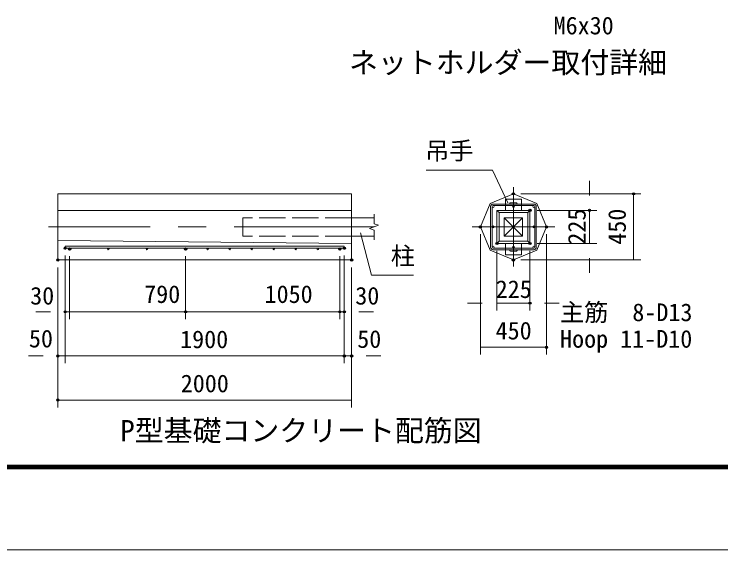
# Model space of a CAD drawing. Units: millimetres at full size. Extents: x -10500 to 10500, y -7425 to 7425.
# Drawn here: x 479 to 5291, y -7425 to -3782 of the extents above; entities that cross this region are included whole.
import ezdxf
from ezdxf.enums import TextEntityAlignment as Align

# ---------------------------------------------------------------- set-up
doc = ezdxf.new("R2010")
doc.units = ezdxf.units.MM
doc.header["$LTSCALE"] = 30
doc.header["$PDMODE"] = 32
doc.header["$PDSIZE"] = 15
doc.linetypes.add('DASHED', pattern=[7.5, 6, -1.5])
doc.linetypes.add('USER1', pattern=[50.8, 31.75, -6.35, 6.35, -6.35])
for name, color, linetype, lineweight in [('0-0_D-STR-TXT', 7, 'Continuous', 13), ('0-1_D-STR-DIM', 7, 'Continuous', 13), ('0-2_D-STR1', 1, 'Continuous', 18), ('0-3_D-BMK', 2, 'USER1', 13), ('0-4_D-STR3', 3, 'Continuous', 13), ('0-5_D-STR4', 7, 'Continuous', 18), ('0-A_D-TTL-TXT', 7, 'Continuous', 13), ('0-C_D-TTL', 7, 'Continuous', 18)]:
    doc.layers.add(name, color=color, linetype=linetype, lineweight=lineweight)
doc.layers.add('0-9_Defpoints', color=253, linetype='Continuous')
doc.styles.add('ＭＳ ゴシック', font='')
doc.styles.get('ＭＳ ゴシック').set_extended_font_data('MS Gothic')

msp = doc.modelspace()

# ---------------------------------------------------------------- linework, layer by layer
at = {"layer": '0-0_D-STR-TXT'}
for points in [[(3283.29, -4843.25), (3735.47, -4843.25), (3841.01, -5064.92)], [(3197.26, -5556.26), (2911.32, -5556.26), (2837.17, -5269.8)]]:
    msp.add_lwpolyline(points, dxfattribs=at)
at = {"layer": '0-1_D-STR-DIM'}
for p, q in [((4396.84, -5016.27), (4396.84, -4916.27)), ((3928.52, -5003.77), (4746.84, -5003.77)), ((4696.84, -5453.77), (4696.84, -5003.77)), ((2929.58, -5141.27), (2929.58, -5206.97)), ((4041.02, -5116.27), (4446.84, -5116.27)), ((4396.84, -5341.27), (4396.84, -5116.27)), ((2959.54, -5217.87), (2899.63, -5239.67)), ((2899.63, -5239.67), (2929.58, -5250.57)), ((2929.58, -5206.97), (2959.54, -5217.87)), ((2929.58, -5250.57), (2929.58, -5316.27)), ((3653.52, -5278.77), (3653.52, -6097.09)), ((4103.52, -5278.77), (4103.52, -6097.09)), ((4041.02, -5341.27), (4446.84, -5341.27)), ((826.71, -5423.77), (826.71, -5856.32)), ((826.71, -5423.77), (826.71, -6156.32)), ((826.71, -5423.77), (826.71, -6156.32)), ((856.71, -5428.77), (856.71, -5856.32)), ((856.71, -5428.77), (856.71, -5856.32)), ((1646.71, -5428.77), (1646.71, -5856.32)), ((1646.71, -5428.77), (1646.71, -5856.32)), ((2696.71, -5428.77), (2696.71, -5856.32)), ((2696.71, -5428.77), (2696.71, -5856.32)), ((2726.71, -5423.77), (2726.71, -6156.32)), ((2726.71, -5423.77), (2726.71, -6156.32)), ((2726.71, -5423.77), (2726.71, -5856.32)), ((3766.02, -5391.27), (3766.02, -5797.09)), ((3991.02, -5391.27), (3991.02, -5797.09)), ((3928.52, -5453.77), (4746.84, -5453.77)), ((4396.84, -5441.27), (4396.84, -5541.27)), ((776.71, -5503.77), (776.71, -6156.32)), ((776.71, -5503.77), (776.71, -6456.32)), ((2776.71, -5503.77), (2776.71, -6156.32)), ((2776.71, -5503.77), (2776.71, -6456.32)), ((3666.02, -5747.09), (3566.02, -5747.09)), ((3766.02, -5747.09), (3991.02, -5747.09)), ((4091.02, -5747.09), (4191.02, -5747.09)), ((726.71, -5806.32), (626.71, -5806.32)), ((856.71, -5806.32), (826.71, -5806.32)), ((856.71, -5806.32), (1646.71, -5806.32)), ((956.71, -5806.32), (1056.71, -5806.32)), ((1646.71, -5806.32), (2696.71, -5806.32)), ((2596.71, -5806.32), (2496.71, -5806.32)), ((2696.71, -5806.32), (2726.71, -5806.32)), ((2826.71, -5806.32), (2926.71, -5806.32)), ((3653.52, -6047.09), (4103.52, -6047.09)), ((676.71, -6106.32), (576.71, -6106.32)), ((826.71, -6106.32), (776.71, -6106.32)), ((826.71, -6106.32), (2726.71, -6106.32)), ((926.71, -6106.32), (1026.71, -6106.32)), ((2626.71, -6106.32), (2526.71, -6106.32)), ((2726.71, -6106.32), (2776.71, -6106.32)), ((2876.71, -6106.32), (2976.71, -6106.32)), ((2776.71, -6406.32), (776.71, -6406.32))]:
    msp.add_line(p, q, dxfattribs=at)
at = {"layer": '0-2_D-STR1', "linetype": 'DASHED'}
for p, q in [((2776.71, -5166.27), (2036.71, -5166.27)), ((2036.71, -5166.27), (2036.71, -5291.27)), ((2776.71, -5291.27), (2036.71, -5291.27))]:
    msp.add_line(p, q, dxfattribs=at)
at = {"layer": '0-2_D-STR1'}
for p, q in [((2929.58, -5166.27), (2776.71, -5166.27)), ((3941.02, -5166.27), (3816.02, -5291.27)), ((3816.02, -5166.27), (3941.02, -5291.27)), ((2929.58, -5291.27), (2776.71, -5291.27))]:
    msp.add_line(p, q, dxfattribs=at)
msp.add_lwpolyline([(3816.02, -5166.27), (3816.02, -5291.27), (3941.02, -5291.27), (3941.02, -5166.27)], close=True, dxfattribs=at)
at = {"layer": '0-3_D-BMK'}
for p, q in [((3878.52, -4959.63), (3878.52, -5497.91)), ((2929.58, -5228.77), (713.31, -5228.77)), ((3597.11, -5228.77), (4159.92, -5228.77))]:
    msp.add_line(p, q, dxfattribs=at)
at = {"layer": '0-4_D-STR3'}
for p, q in [((3933.52, -5039.27), (3823.52, -5039.27)), ((3823.52, -5116.27), (3823.52, -5039.27)), ((3933.52, -5116.27), (3933.52, -5039.27)), ((3723.52, -5090.27), (3723.52, -5367.27)), ((3733.52, -5090.27), (3733.52, -5367.27)), ((3740.02, -5073.77), (4017.02, -5073.77)), ((3740.02, -5083.77), (4017.02, -5083.77)), ((3899.02, -5064.77), (3858.02, -5064.77)), ((3899.02, -5073.77), (3858.02, -5073.77)), ((4023.52, -5090.27), (4023.52, -5367.27)), ((4033.52, -5090.27), (4033.52, -5367.27)), ((2726.71, -5360.77), (826.71, -5360.77)), ((826.71, -5360.77), (826.71, -5373.77)), ((2726.71, -5373.77), (826.71, -5373.77)), ((2726.71, -5360.77), (2726.71, -5373.77)), ((3740.02, -5373.77), (4017.02, -5373.77)), ((3740.02, -5383.77), (4017.02, -5383.77)), ((3823.52, -5341.27), (3823.52, -5418.27)), ((3899.02, -5383.77), (3858.02, -5383.77)), ((3933.52, -5341.27), (3933.52, -5418.27)), ((3933.52, -5418.27), (3823.52, -5418.27)), ((3899.02, -5392.77), (3858.02, -5392.77))]:
    msp.add_line(p, q, dxfattribs=at)
for centre, radius in [((3740.02, -5090.27), 6.5), ((3878.52, -5090.27), 6.5), ((4017.02, -5090.27), 6.5), ((3740.02, -5228.77), 6.5), ((4017.02, -5228.77), 6.5), ((856.61, -5378.77), 5), ((1120.11, -5378.77), 5), ((1383.41, -5378.77), 5), ((1646.71, -5378.77), 5), ((1796.71, -5378.77), 5), ((1946.71, -5378.77), 5), ((2096.71, -5378.77), 5), ((2246.71, -5378.77), 5), ((2396.71, -5378.77), 5), ((2546.71, -5378.77), 5), ((2696.71, -5378.77), 5), ((3740.02, -5367.27), 6.5), ((3878.52, -5367.27), 6.5), ((4017.02, -5367.27), 6.5)]:
    msp.add_circle(centre, radius, dxfattribs=at)
for centre, radius, start, end in [((3740.02, -5090.27), 16.5, 90, 180), ((3858.02, -5069.27), 4.5, 90, 270), ((3899.02, -5069.27), 4.5, 270, 90), ((4017.02, -5090.27), 16.5, 0, 90), ((3740.02, -5367.27), 16.5, 180, 270), ((3858.02, -5388.27), 4.5, 90, 270), ((3899.02, -5388.27), 4.5, 270, 90), ((4017.02, -5367.27), 16.5, 270, 0)]:
    msp.add_arc(centre, radius, start, end, dxfattribs=at)
at = {"layer": '0-5_D-STR4'}
for p, q in [((2776.71, -5003.77), (776.71, -5003.77)), ((776.71, -5003.77), (776.71, -5453.77)), ((2776.71, -5003.77), (2776.71, -5453.77)), ((2776.71, -5116.27), (776.71, -5116.27)), ((3766.02, -5116.27), (3781.02, -5131.27)), ((3991.02, -5116.27), (3976.02, -5131.27)), ((776.71, -5321.27), (2776.71, -5341.27)), ((3781.02, -5326.27), (3766.02, -5341.27)), ((3976.02, -5326.27), (3991.02, -5341.27)), ((2776.71, -5453.77), (776.71, -5453.77))]:
    msp.add_line(p, q, dxfattribs=at)
for points in [[(3878.52, -5003.77), (3719.42, -5069.67), (3653.52, -5228.77), (3719.42, -5387.87), (3878.52, -5453.77), (4037.62, -5387.87), (4103.52, -5228.77), (4037.62, -5069.67)], [(3766.02, -5341.27), (3766.02, -5116.27), (3991.02, -5116.27), (3991.02, -5341.27)], [(3781.02, -5326.27), (3781.02, -5131.27), (3976.02, -5131.27), (3976.02, -5326.27)]]:
    msp.add_lwpolyline(points, close=True, dxfattribs=at)
at = {"layer": '0-9_Defpoints'}
for p in [(3878.52, -5003.77), (4696.84, -5003.77), (3991.02, -5116.27), (4396.84, -5116.27), (3653.52, -5228.77), (4103.52, -5228.77), (3766.02, -5341.27), (3991.02, -5341.27), (3991.02, -5341.27), (826.71, -5373.77), (856.71, -5378.77), (1646.71, -5378.77), (2696.71, -5378.77), (2726.71, -5373.77), (776.71, -5453.77), (2776.71, -5453.77), (3878.52, -5453.77), (3991.02, -5747.09), (826.71, -5806.32), (1646.71, -5806.32), (2696.71, -5806.32), (2726.71, -5806.32), (4103.52, -6047.09), (776.71, -6106.32), (2726.71, -6106.32), (2776.71, -6106.32), (776.71, -6406.32)]:
    msp.add_point(p, dxfattribs=at)
at = {"layer": '0-C_D-TTL', "color": 2}
msp.add_lwpolyline([(-10500, 7425), (10500, 7425), (10500, -7425), (-10500, -7425)], close=True, dxfattribs=at)
at = {"layer": '0-C_D-TTL'}
for points in [[(-9825, 6875), (9825, 6875), (9825, -6875), (-9825, -6875)], [(-9818.75, 6868.75), (9818.75, 6868.75), (9818.75, -6868.75), (-9818.75, -6868.75)], [(-9812.5, 6862.5), (9812.5, 6862.5), (9812.5, -6862.5), (-9812.5, -6862.5)], [(-9806.25, 6856.25), (9806.25, 6856.25), (9806.25, -6856.25), (-9806.25, -6856.25)], [(-9800, 6850), (9800, 6850), (9800, -6850), (-9800, -6850)]]:
    msp.add_lwpolyline(points, close=True, dxfattribs=at)

# ---------------------------------------------------------------- texts
at = {"layer": '0-0_D-STR-TXT', "style": 'ＭＳ ゴシック'}
for s, p in [('M6x30', (4152.16, -3955.62)), ('吊手', (3277.58, -4807.34)), ('柱', (3043.71, -5522.25)), ('主筋  8-D13', (4196.16, -5905.64)), ('Hoop 11-D10', (4196.16, -6086.47))]:
    msp.add_text(s, height=120.3, dxfattribs=at).set_placement(p, align=Align.BOTTOM_LEFT)
at = {"layer": '0-1_D-STR-DIM', "style": 'ＭＳ ゴシック'}
for s, p in [('225', (4406.39, -5349.69)), ('450', (4679.97, -5350.03))]:
    msp.add_text(s, height=120.3, rotation=90, dxfattribs=at).set_placement(p, align=Align.BOTTOM_LEFT)
for s, p in [('790', (1364.56, -5782.14)), ('1050', (2184.27, -5782.14)), ('225', (3757.6, -5748.35)), ('30', (588.38, -5793.01)), ('30', (2801.88, -5793.01)), ('450', (3757.26, -6030.22)), ('50', (579.85, -6084.45)), ('1900', (1609.41, -6089.45)), ('50', (2815.18, -6087.54)), ('2000', (1613.54, -6389.45))]:
    msp.add_text(s, height=120.3, dxfattribs=at).set_placement(p, align=Align.BOTTOM_LEFT)
at = {"layer": '0-A_D-TTL-TXT', "style": 'ＭＳ ゴシック'}
for s, p in [('ネットホルダー取付詳細', (2759.19, -4225.61)), ('P型基礎コンクリート配筋図', (1202.08, -6729.35))]:
    msp.add_text(s, height=144.3, dxfattribs=at).set_placement(p, align=Align.BOTTOM_LEFT)

doc.saveas('drawing.dxf')
